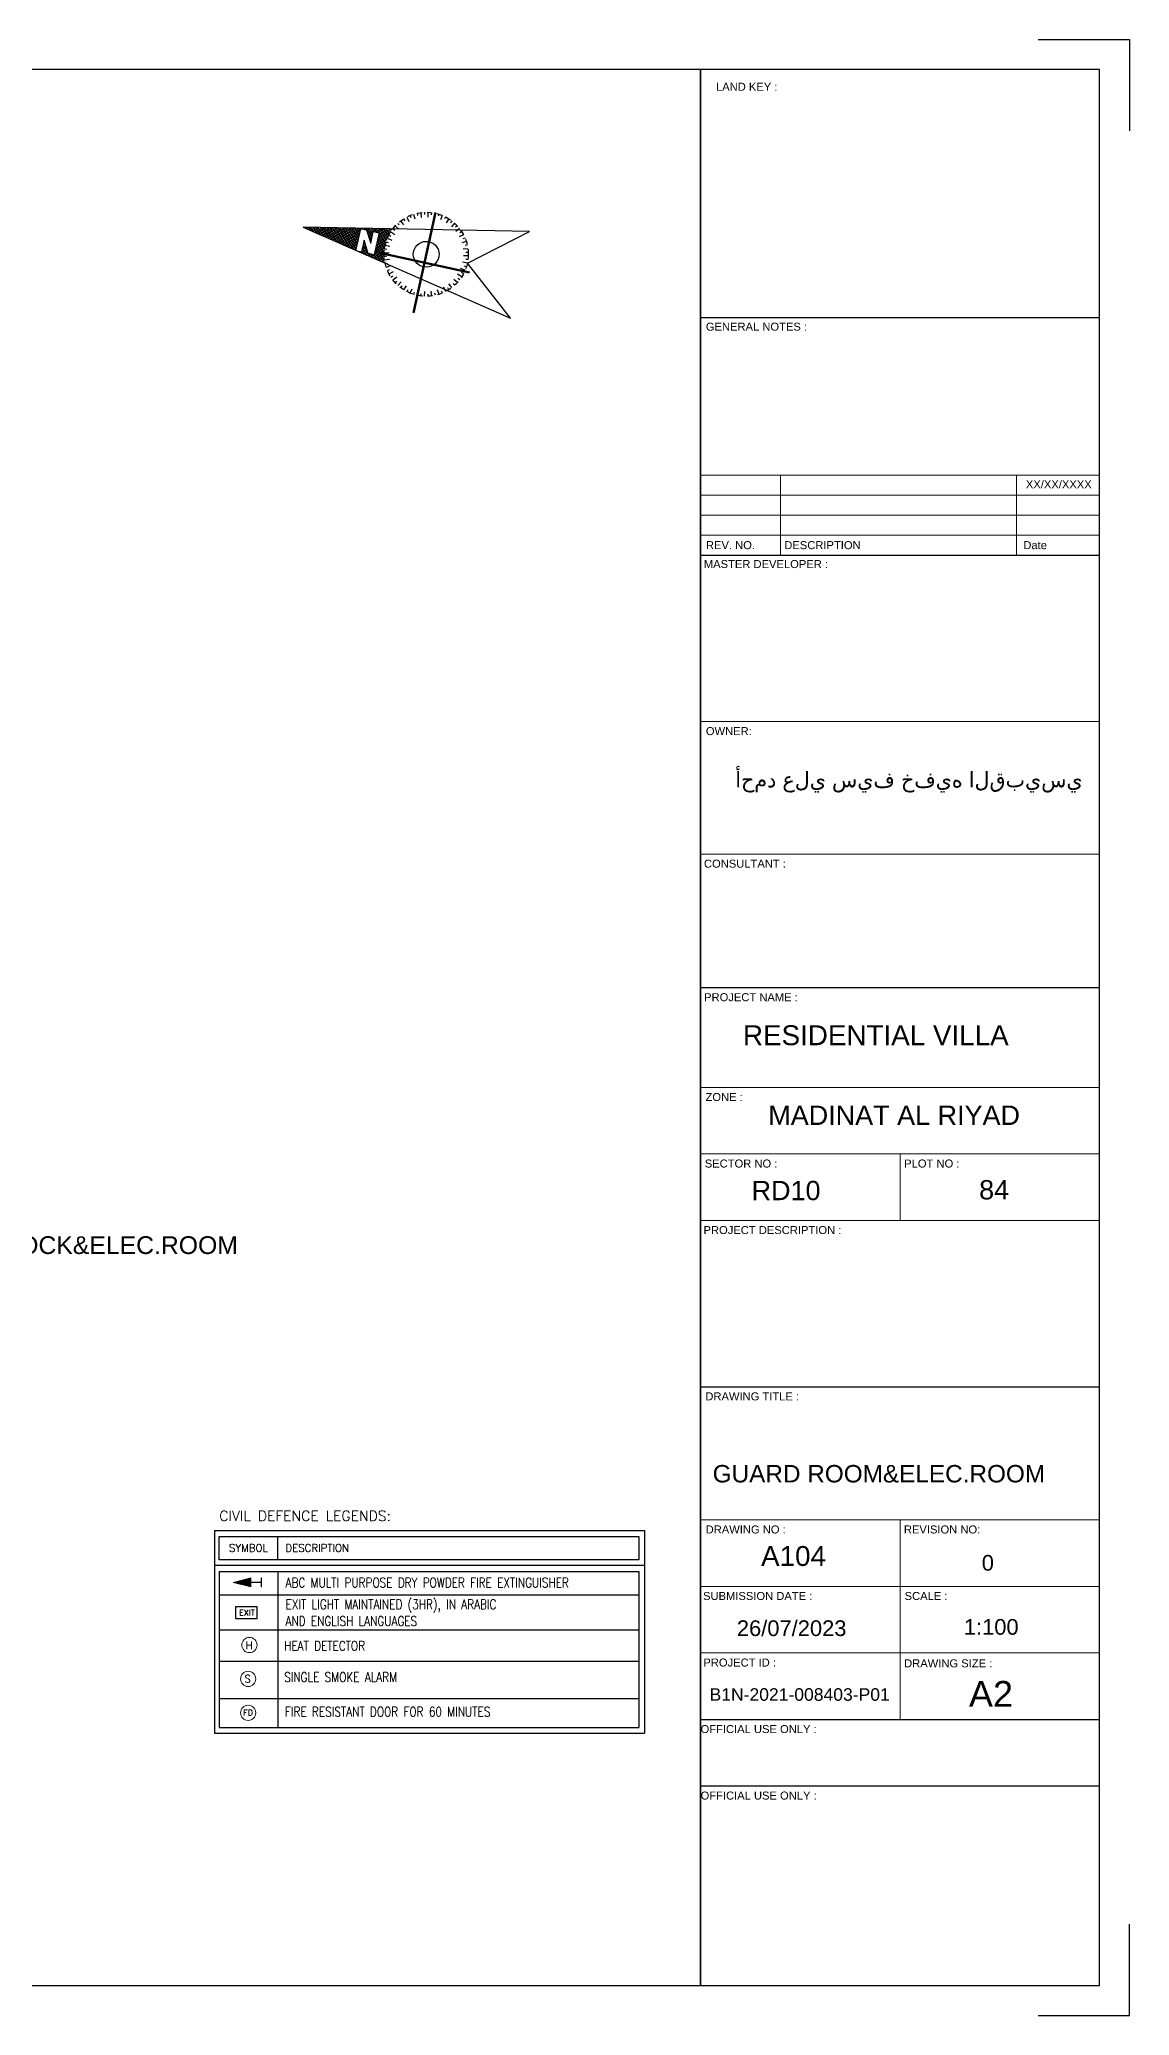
# Model space of a CAD drawing. Header units: millimetres. Extents: x -11627 to -10952, y 10244 to 10588.
# Drawn here: x -11305.92 to -11284.01, y 10389 to 10428.68 of the extents above; entities that cross this region are included whole.
import ezdxf
from ezdxf.enums import TextEntityAlignment as Align

# ---------------------------------------------------------------- set-up
doc = ezdxf.new("R2010")
doc.units = ezdxf.units.MM
doc.linetypes.add('DOT', pattern=[0.25, 0, -0.25])
doc.layers.get('0').update_dxf_attribs({"lineweight": 5})
for name, color, linetype in [('A-DETL-04', 5, 'Continuous'), ('CivilDefense', 2, 'Continuous'), ('FRAME', 3, 'Continuous'), ('INSERT TEXT', 1, 'Continuous'), ('WALL-RED', 252, 'Continuous')]:
    doc.layers.add(name, color=color, linetype=linetype)
for name, color, linetype, lineweight in [('BORDER A1', 7, 'Continuous', 100), ('FIRE', 2, 'Continuous', 5), ('FIRE-FITTINGS', 8, 'Continuous', 13), ('IN LINE', 7, 'Continuous', 20), ('M.FRAME TEXT2', 6, 'Continuous', 0), ('TEXT', 30, 'Continuous', 9), ('TEXT 1', 30, 'Continuous', 9), ('Title Block', 7, 'Continuous', 0)]:
    doc.layers.add(name, color=color, linetype=linetype, lineweight=lineweight)
doc.styles.add('17', font='simplex_.ttf', dxfattribs={"height": 1.7})
doc.styles.add('Arcan Template Sheet A1$0$banda$0$BANDA AD-0705$0$ZFP', font='')
doc.styles.add('ARIAL', font='arial.ttf')
doc.styles.add('ROMANC', font='ROMANC.shx')
doc.styles.add('ROMANS', font='romans.shx', dxfattribs={"width": 0.85})
doc.styles.add('T20-100', font='ROMANS.shx', dxfattribs={"height": 0.2})
doc.styles.add('T30', font='ROMANS.SHX', dxfattribs={"height": 3})
doc.styles.add('T35', font='ROMANS.SHX', dxfattribs={"height": 3.5})
doc.styles.get('Arcan Template Sheet A1$0$banda$0$BANDA AD-0705$0$ZFP').set_extended_font_data('Swis721 BT')

# ---------------------------------------------------------------- blocks, each defined once
blk = doc.blocks.new('ADM FRAME-A2')
at = {"layer": 'BORDER A1', "lineweight": 30}
blk.add_line((-11.557, 35.958), (-3.539, 35.958), dxfattribs=at)
at = {"layer": 'BORDER A1', "lineweight": 25}
for p, q in [((-11.557, 31.188), (-3.542, 31.188)), ((-11.557, 22.502), (-3.539, 22.502)), ((-11.557, 14.484), (-3.539, 14.484)), ((-11.557, 7.802), (-3.539, 7.802)), ((-11.557, 7.802), (-3.539, 7.802)), ((-11.557, 6.466), (-3.539, 6.466))]:
    blk.add_line(p, q, dxfattribs=at)
for points in [[(-4.771, 41.545), (-2.938, 41.545), (-2.938, 39.712)], [(-4.771, 1.856), (-2.938, 1.856), (-2.938, 3.689)]]:
    blk.add_lwpolyline(points, dxfattribs=at)
for points in [[(-58.529, 2.457), (-11.557, 2.457), (-11.557, 40.943), (-58.529, 40.943)], [(-3.539, 2.457), (-3.539, 40.943), (-11.557, 40.943), (-11.557, 2.457)]]:
    blk.add_lwpolyline(points, close=True, dxfattribs=at)
at = {"layer": 'IN LINE'}
for p, q in [((-3.542, 32.796), (-11.557, 32.796)), ((-9.953, 31.188), (-9.953, 32.796)), ((-5.207, 31.188), (-5.207, 32.796)), ((-3.542, 32.394), (-11.557, 32.394)), ((-3.542, 31.992), (-11.557, 31.992)), ((-3.542, 31.59), (-11.557, 31.59)), ((-3.539, 27.847), (-11.557, 27.847)), ((-11.557, 25.185), (-3.539, 25.185)), ((-11.557, 20.497), (-3.539, 20.497)), ((-11.557, 19.161), (-3.539, 19.161)), ((-7.548, 19.161), (-7.548, 17.825)), ((-11.557, 17.825), (-3.539, 17.825)), ((-11.557, 11.811), (-3.539, 11.811)), ((-7.548, 11.811), (-7.548, 7.802)), ((-11.557, 10.475), (-3.539, 10.475)), ((-11.557, 9.139), (-3.539, 9.139))]:
    blk.add_line(p, q, dxfattribs=at)
at = {"layer": 'BORDER A1', "lineweight": 0, "style": 'Arcan Template Sheet A1$0$banda$0$BANDA AD-0705$0$ZFP'}
blk.add_text('LAND KEY :', height=0.1608, dxfattribs=at).set_placement((-10.631, 40.596), align=Align.MIDDLE_CENTER)
at = {"layer": 'INSERT TEXT', "style": 'Arcan Template Sheet A1$0$banda$0$BANDA AD-0705$0$ZFP'}
for s, height, p in [('XX/XX/XXXX', 0.1608, (-4.359, 32.611)), ('RESIDENTIAL VILLA', 0.4, (-8.037, 21.545)), ('0', 0.315, (-5.785, 10.948)), ('26/07/2023', 0.3151, (-9.728, 9.635)), ('1:100', 0.3151, (-5.717, 9.661)), ('A2', 0.5184, (-5.722, 8.315))]:
    blk.add_text(s, height=height, dxfattribs=at).set_placement(p, align=Align.MIDDLE_CENTER)
for s, height, p in [('MADINAT AL RIYAD', 0.388, (-10.198, 19.744)), ('RD10', 0.388, (-10.533, 18.232)), ('84', 0.388, (-5.96, 18.247)), ('B1N-2021-008403-P01', 0.25208, (-11.378, 8.177))]:
    blk.add_text(s, height=height, dxfattribs=at).set_placement(p)
at = {"layer": 'INSERT TEXT', "insert": (-7.371, 26.84), "char_height": 0.3151, "width": 7.01945, "attachment_point": 2, "style": 'Arcan Template Sheet A1$0$banda$0$BANDA AD-0705$0$ZFP'}
blk.add_mtext('{\\fArial|b0|i0|c178|p34;أحمد علي سيف خفيه القبيسي}', dxfattribs=at)
at = {"layer": 'TEXT', "style": 'Arcan Template Sheet A1$0$banda$0$BANDA AD-0705$0$ZFP'}
for s, height, p in [('GENERAL NOTES :', 0.16076, (-10.436, 35.777)), ('REV. NO.', 0.1608, (-10.958, 31.389)), ('DESCRIPTION', 0.16076, (-9.109, 31.389)), ('Date', 0.1608, (-4.834, 31.389)), ('MASTER DEVELOPER :', 0.16076, (-10.245, 31.009)), ('OWNER:', 0.1608, (-10.991, 27.654)), ('CONSULTANT :', 0.16076, (-10.667, 24.991)), ('PROJECT NAME :', 0.16076, (-10.546, 22.309)), ('ZONE :', 0.1608, (-11.085, 20.304)), ('SECTOR NO :', 0.16076, (-10.745, 18.968)), ('PLOT NO :', 0.1608, (-6.911, 18.968)), ('PROJECT DESCRIPTION :', 0.16076, (-10.114, 17.632)), ('DRAWING TITLE :', 0.16076, (-10.521, 14.291)), ('DRAWING NO :', 0.16076, (-10.652, 11.618)), ('REVISION NO:', 0.16076, (-6.705, 11.618)), ('SUBMISSION DATE :', 0.16076, (-10.411, 10.282)), ('SCALE :', 0.1608, (-7.027, 10.282)), ('PROJECT ID :', 0.16076, (-10.773, 8.945)), ('DRAWING SIZE :', 0.16076, (-6.582, 8.929)), ('OFFICIAL USE ONLY :', 0.16076, (-10.392, 7.609)), ('OFFICIAL USE ONLY :', 0.16076, (-10.392, 6.273))]:
    blk.add_text(s, height=height, dxfattribs=at).set_placement(p, align=Align.MIDDLE_CENTER)
blk = doc.blocks.new('ERTFF')
at = {"layer": 'FIRE-FITTINGS'}
h = blk.add_hatch(color=256, dxfattribs=at)
h.dxf.hatch_style = 1
h.paths.add_polyline_path([(-382210, 137246), (-381843, 137151), (-381843, 137342)])
for p, q in [((-382210, 137246), (-381843, 137342)), ((-382210, 137246), (-381843, 137151)), ((-381843, 137151), (-381843, 137342)), ((-381843, 137250), (-381627, 137250)), ((-381843, 137242), (-381627, 137242)), ((-381627, 137255), (-381627, 137341)), ((-381627, 137341), (-381618, 137341)), ((-381627, 137237), (-381627, 137255)), ((-381627, 137246), (-381627, 137151)), ((-381627, 137151), (-381618, 137151)), ((-381618, 137255), (-381618, 137341)), ((-381618, 137246), (-381618, 137255)), ((-381618, 137246), (-381618, 137151))]:
    blk.add_line(p, q, dxfattribs=at)
blk = doc.blocks.new('north-t')
h = blk.add_hatch()
h.set_pattern_fill('ANSI37', color=256, scale=0.25, style=0)
h.set_pattern_definition([(45, (-66.64324, -36.86213), (-0.022097087, 0.022097087), []), (135, (-66.64324, -36.86213), (-0.022097087, -0.022097087), [])])
h.paths.add_polyline_path([(-0.591, 0.27), (-1.95, 0), (-1.075, -0.174), (-1.075, 0.17), (-0.982, 0.17), (-0.875, -0.017), (-0.875, 0.17), (-0.785, 0.17), (-0.785, -0.18), (-0.878, -0.18), (-0.985, 0.007), (-0.985, -0.18), (-1.046, -0.18), (-0.591, -0.27, -0.107554), (-0.65, 0, -0.107554)])
at = {"color": 3}
for p, q in [((1.484, 0.683), (-1.95, 0)), ((0.65, 0), (1.484, 0.683)), ((-1.95, 0), (1.484, -0.683)), ((1.484, -0.683), (0.65, 0))]:
    blk.add_line(p, q, dxfattribs=at)
for p, q in [((-0.222, 0.611), (-0.197, 0.54)), ((-0.168, 0.628), (-0.159, 0.594)), ((-0.113, 0.64), (-0.1, 0.566)), ((-0.057, 0.648), (-0.054, 0.613)), ((0, 0.65), (0, 0.575)), ((0.057, 0.648), (0.054, 0.613)), ((0.113, 0.64), (0.1, 0.566)), ((0.168, 0.628), (0.159, 0.594)), ((0.222, 0.611), (0.197, 0.54)), ((-0.563, 0.325), (-0.498, 0.288)), ((-0.532, 0.373), (-0.504, 0.353)), ((-0.498, 0.418), (-0.44, 0.37)), ((-0.46, 0.46), (-0.435, 0.435)), ((-0.418, 0.498), (-0.37, 0.44)), ((-0.373, 0.532), (-0.353, 0.504)), ((-0.325, 0.563), (-0.288, 0.498)), ((-0.275, 0.589), (-0.26, 0.557)), ((0.275, 0.589), (0.26, 0.557)), ((0.325, 0.563), (0.288, 0.498)), ((0.373, 0.532), (0.353, 0.504)), ((0.418, 0.498), (0.37, 0.44)), ((0.46, 0.46), (0.435, 0.435)), ((0.498, 0.418), (0.44, 0.37)), ((0.563, 0.325), (0.498, 0.288)), ((0.532, 0.373), (0.504, 0.353)), ((-0.65, 0), (-0.575, 0)), ((-0.648, 0.057), (-0.613, 0.054)), ((-0.64, 0.113), (-0.566, 0.1)), ((-0.628, 0.168), (-0.594, 0.159)), ((-0.611, 0.222), (-0.54, 0.197)), ((-0.589, 0.275), (-0.557, 0.26)), ((0.611, 0.222), (0.54, 0.197)), ((0.589, 0.275), (0.557, 0.26)), ((0.64, 0.113), (0.566, 0.1)), ((0.65, 0), (0.575, 0)), ((0.628, 0.168), (0.594, 0.159)), ((0.648, 0.057), (0.613, 0.054)), ((-0.648, -0.057), (-0.613, -0.054)), ((-0.64, -0.113), (-0.566, -0.1)), ((-0.628, -0.168), (-0.594, -0.159)), ((-0.611, -0.222), (-0.54, -0.197)), ((-0.589, -0.275), (-0.557, -0.26)), ((-0.563, -0.325), (-0.498, -0.288)), ((0.563, -0.325), (0.498, -0.288)), ((0.611, -0.222), (0.54, -0.197)), ((0.589, -0.275), (0.557, -0.26)), ((0.64, -0.113), (0.566, -0.1)), ((0.628, -0.168), (0.594, -0.159)), ((0.648, -0.057), (0.613, -0.054)), ((-0.532, -0.373), (-0.504, -0.353)), ((-0.498, -0.418), (-0.44, -0.37)), ((-0.46, -0.46), (-0.435, -0.435)), ((-0.418, -0.498), (-0.37, -0.44)), ((-0.373, -0.532), (-0.353, -0.504)), ((-0.325, -0.563), (-0.288, -0.498)), ((-0.275, -0.589), (-0.26, -0.557)), ((-0.222, -0.611), (-0.197, -0.54)), ((-0.168, -0.628), (-0.159, -0.594)), ((-0.113, -0.64), (-0.1, -0.566)), ((0, -0.65), (0, -0.575)), ((0.113, -0.64), (0.1, -0.566)), ((0.168, -0.628), (0.159, -0.594)), ((0.222, -0.611), (0.197, -0.54)), ((0.275, -0.589), (0.26, -0.557)), ((0.325, -0.563), (0.288, -0.498)), ((0.373, -0.532), (0.353, -0.504)), ((0.418, -0.498), (0.37, -0.44)), ((0.46, -0.46), (0.435, -0.435)), ((0.498, -0.418), (0.44, -0.37)), ((0.532, -0.373), (0.504, -0.353)), ((-0.057, -0.648), (-0.054, -0.613)), ((0.057, -0.648), (0.054, -0.613))]:
    blk.add_line(p, q)
blk.add_lwpolyline([(-0.878, -0.18), (-0.985, 0.007), (-0.985, -0.18), (-1.075, -0.18), (-1.075, 0.17), (-0.982, 0.17), (-0.875, -0.017), (-0.875, 0.17), (-0.785, 0.17), (-0.785, -0.18)], close=True, dxfattribs=at)
at = {"color": 3, "linetype": 'DOT', "ltscale": 0.15}
blk.add_circle((0, 0), 0.65, dxfattribs=at)
blk.add_circle((0, 0), 0.2)
at = {"style": '17', "flags": 4}
blk.add_attdef('+', text='', height=1.849, dxfattribs=at).set_placement((0, 0), align=Align.MIDDLE)

msp = doc.modelspace()

# ---------------------------------------------------------------- linework, layer by layer
at = {"layer": 'CivilDefense', "ltscale": 0.05}
msp.add_lwpolyline([(-11301.98, 10397.203), (-11301.98, 10396.968), (-11301.546, 10396.968), (-11301.546, 10397.203)], close=True, dxfattribs=at)
at = {"layer": 'FIRE'}
for centre in [(-11301.704, 10396.437), (-11301.728, 10395.757), (-11301.728, 10395.075)]:
    msp.add_circle(centre, 0.153, dxfattribs=at)
at = {"layer": 'FRAME', "color": 6}
for p, q in [((-11302.405, 10398.738), (-11293.763, 10398.738)), ((-11302.405, 10398.738), (-11302.405, 10394.664)), ((-11293.763, 10398.738), (-11293.763, 10394.664)), ((-11293.763, 10398.034), (-11302.405, 10398.034)), ((-11302.309, 10397.447), (-11293.88, 10397.447)), ((-11302.309, 10396.743), (-11293.88, 10396.743)), ((-11302.309, 10396.115), (-11293.88, 10396.115)), ((-11302.309, 10395.361), (-11293.88, 10395.361)), ((-11302.405, 10394.664), (-11293.763, 10394.664))]:
    msp.add_line(p, q, dxfattribs=at)
at = {"layer": 'FRAME', "color": 3}
for p, q in [((-11301.135, 10398.151), (-11301.135, 10398.62)), ((-11302.309, 10397.916), (-11293.88, 10397.916)), ((-11302.309, 10397.916), (-11302.309, 10394.781)), ((-11301.135, 10397.916), (-11301.135, 10394.781)), ((-11293.88, 10397.916), (-11293.88, 10394.781)), ((-11302.309, 10394.781), (-11293.88, 10394.781)), ((-11302.309, 10394.781), (-11293.88, 10394.781))]:
    msp.add_line(p, q, dxfattribs=at)
msp.add_lwpolyline([(-11302.309, 10398.62), (-11293.88, 10398.62), (-11293.88, 10398.151), (-11302.309, 10398.151)], close=True, dxfattribs=at)

# ---------------------------------------------------------------- block references
at = {"layer": 'A-DETL-04', "color": 7, "xscale": 1.300000000000001, "yscale": 1.300000000000001, "zscale": 1.300000000000001, "rotation": 347.657486586691}
msp.add_blockref('north-t', (-11298.149, 10424.371), dxfattribs=at).add_auto_attribs({'+': '+'})
at = {"layer": 'Title Block'}
msp.add_blockref('ADM FRAME-A2', (-11281.077, 10387.14), dxfattribs=at)
at = {"layer": 'WALL-RED', "xscale": 0.0009557882635428254, "yscale": 0.0009557882635428254, "zscale": 0.0009557882635428254}
msp.add_blockref('ERTFF', (-10936.715, 10266.516), dxfattribs=at)

# ---------------------------------------------------------------- texts
at = {"layer": 'CivilDefense', "ltscale": 0.05, "style": 'T20-100'}
msp.add_text('EXIT', height=0.1173, dxfattribs=at).set_placement((-11301.753, 10397.086), align=Align.MIDDLE_CENTER)
at = {"layer": 'CivilDefense', "style": 'ROMANS'}
for s, height, p in [('H', 0.153, (-11301.781, 10396.355)), ('S', 0.153, (-11301.804, 10395.682)), ('FD', 0.1173, (-11301.828, 10395.021))]:
    msp.add_text(s, height=height, dxfattribs=at).set_placement(p)
at = {"layer": 'FRAME', "color": 3, "style": 'T35'}
msp.add_text('CIVIL DEFENCE LEGENDS:', height=0.20532, dxfattribs=at).set_placement((-11302.309, 10399.031), align=Align.MIDDLE_LEFT)
at = {"layer": 'FRAME', "color": 2, "style": 'T30'}
msp.add_text('SYMBOL', height=0.1496, dxfattribs=at).set_placement((-11301.722, 10398.386), align=Align.MIDDLE_CENTER)
msp.add_text('DESCRIPTION', height=0.14959, dxfattribs=at).set_placement((-11300.977, 10398.386), align=Align.MIDDLE_LEFT)
at = {"layer": 'M.FRAME TEXT2', "style": 'ARIAL'}
for s, height, p in [('GUARD ROOM BLOCK&ELEC.ROOM ', 0.35612, (-11306.178, 10404.469)), ('GUARD ROOM&ELEC.ROOM ', 0.35, (-11288.984, 10399.878))]:
    msp.add_text(s, height=height, dxfattribs=at).set_placement(p, align=Align.MIDDLE_CENTER)
msp.add_text('A104', height=0.4, dxfattribs=at).set_placement((-11291.42, 10398.025))
at = {"layer": 'TEXT 1', "style": 'ROMANC', "width": 0.8}
for s, p in [('ABC MULTI PURPOSE DRY POWDER FIRE EXTINGUISHER', (-11300.977, 10397.69)), ('EXIT LIGHT MAINTAINED (3HR), IN ARABIC', (-11300.977, 10397.254)), ('AND ENGLISH LANGUAGES', (-11300.977, 10396.918)), ('HEAT DETECTOR', (-11301.005, 10396.42)), ('SINGLE SMOKE ALARM', (-11301.005, 10395.792)), ('FIRE RESISTANT DOOR FOR 60 MINUTES', (-11300.988, 10395.098))]:
    msp.add_text(s, height=0.19288, dxfattribs=at).set_placement(p, align=Align.MIDDLE_LEFT)

doc.saveas('drawing.dxf')
